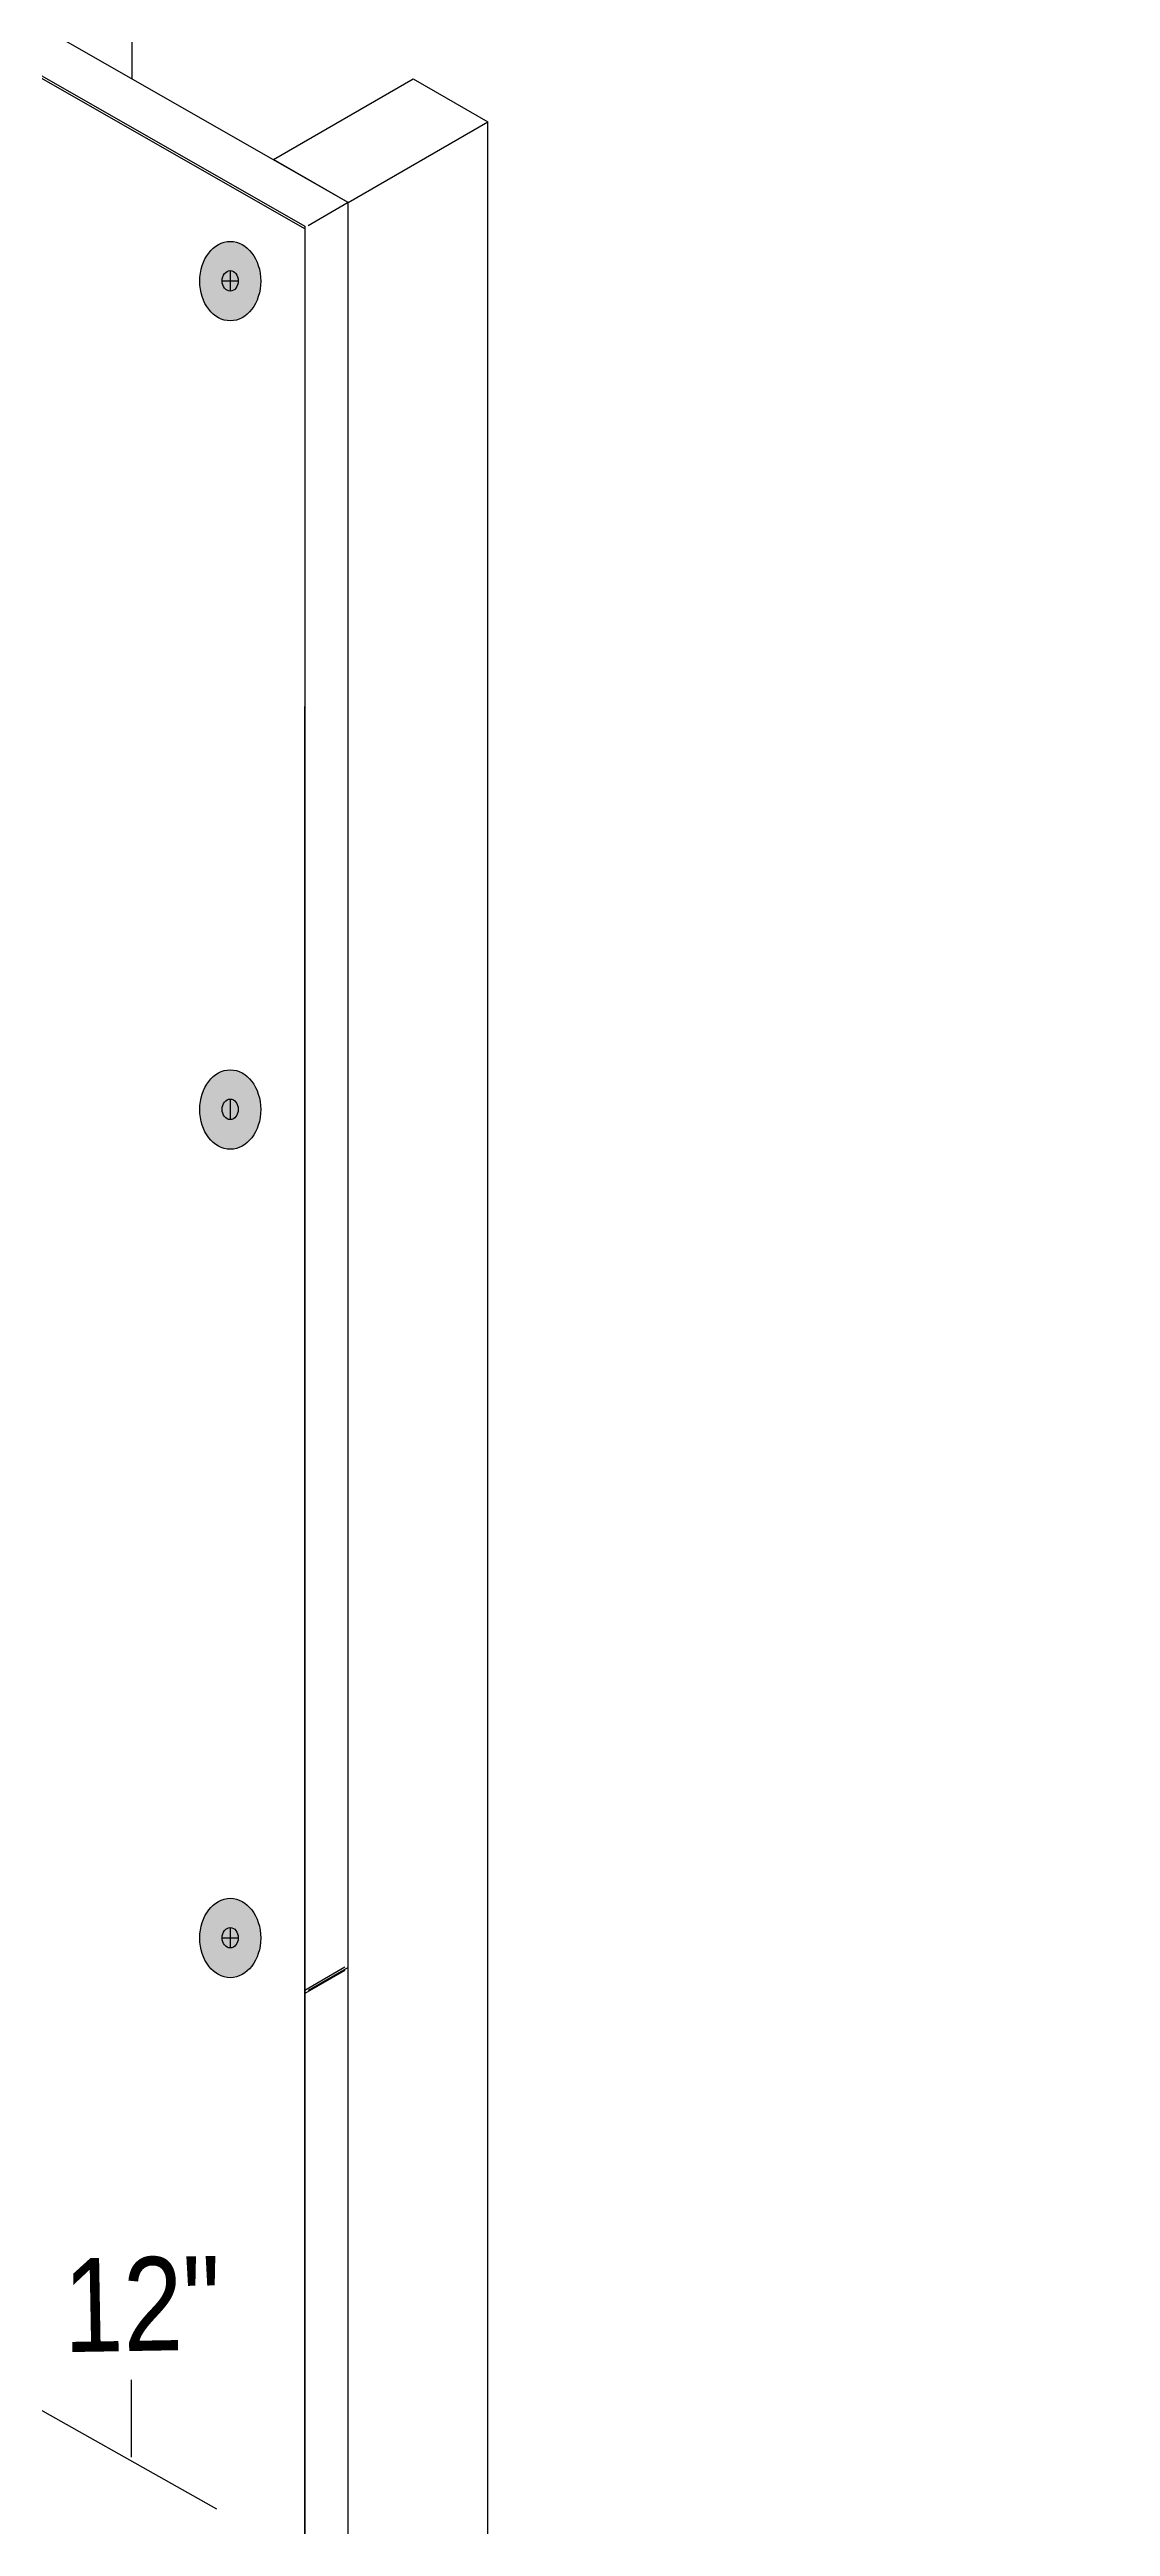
# Model space of a CAD drawing. Extents: x -1140 to 5605, y -816 to 2382.
# Drawn here: x 3968.2 to 4095.8, y 27.2 to 325.1 of the extents above; entities that cross this region are included whole.
import ezdxf

# ---------------------------------------------------------------- set-up
doc = ezdxf.new("R2010")
doc.units = 0
doc.header["$MEASUREMENT"] = 0
for name, color, linetype, lineweight in [('.ATI-TEXT', 7, 'Continuous', 0), ('G-ANNO-TTLB', 7, 'Continuous', 0), ('TYVEK', 7, 'Continuous', 0), ('wall scratch', 7, 'Continuous', 0)]:
    doc.layers.add(name, color=color, linetype=linetype, lineweight=lineweight)

# ---------------------------------------------------------------- blocks, each defined once
blk = doc.blocks.new('Block_39')
at = {"layer": 'wall scratch', "color": 18, "lineweight": 25, "true_color": 0x000000}
for points in [[(3730.4, 35.1)], [(3999.27, -120.56)]]:
    blk.add_lwpolyline(points, dxfattribs=at)
blk = doc.blocks.new('Block_225')
at = {"layer": 'TYVEK', "true_color": 0x003b71, "transparency": 33554687}
h = blk.add_hatch(color=156, dxfattribs=at)
h.dxf.hatch_style = 2
edge = h.paths.add_edge_path()
edge.add_ellipse((3989.89, 297.27), major_axis=(0, 4.78), ratio=0.766948, start_angle=0, end_angle=360)
at = {"layer": 'TYVEK', "color": 18, "lineweight": 25, "true_color": 0x000000}
for p, q in [((3989.89, 298.54), (3989.89, 296.07)), ((3988.91, 297.3), (3990.86, 297.3))]:
    blk.add_line(p, q, dxfattribs=at)
for centre, major_axis, ratio in [((3989.89, 297.27), (0, 4.78), 0.766948), ((3989.89, 297.3), (0, 1.23), 0.788846)]:
    blk.add_ellipse(centre, major_axis=major_axis, ratio=ratio, dxfattribs=at)
blk = doc.blocks.new('Block_227')
at = {"layer": 'TYVEK', "true_color": 0x003b71, "transparency": 33554687}
h = blk.add_hatch(color=156, dxfattribs=at)
h.dxf.hatch_style = 2
edge = h.paths.add_edge_path()
edge.add_ellipse((3989.89, 98.01), major_axis=(0, 4.78), ratio=0.766948, start_angle=0, end_angle=360)
at = {"layer": 'TYVEK', "color": 18, "lineweight": 25, "true_color": 0x000000}
for p, q in [((3989.89, 99.28), (3989.89, 96.81)), ((3988.91, 98.04), (3990.86, 98.04))]:
    blk.add_line(p, q, dxfattribs=at)
blk.add_lwpolyline([(3989.37, 102.43)], dxfattribs=at)
for centre, major_axis, ratio in [((3989.89, 98.01), (0, 4.78), 0.766948), ((3989.89, 98.04), (0, 1.23), 0.788846)]:
    blk.add_ellipse(centre, major_axis=major_axis, ratio=ratio, dxfattribs=at)
blk = doc.blocks.new('Block_228')
at = {"layer": 'TYVEK', "true_color": 0x003b71, "transparency": 33554687}
h = blk.add_hatch(color=156, dxfattribs=at)
h.dxf.hatch_style = 2
edge = h.paths.add_edge_path()
edge.add_ellipse((3989.89, 197.64), major_axis=(0, 4.78), ratio=0.766948, start_angle=0, end_angle=360)
at = {"layer": 'TYVEK', "color": 18, "lineweight": 25, "true_color": 0x000000}
blk.add_line((3989.89, 198.91), (3989.89, 196.44), dxfattribs=at)
for centre, major_axis, ratio in [((3989.89, 197.64), (0, 4.78), 0.766948), ((3989.89, 197.67), (0, 1.23), 0.788846)]:
    blk.add_ellipse(centre, major_axis=major_axis, ratio=ratio, dxfattribs=at)
blk = doc.blocks.new('Block_475')
at = {"layer": '.ATI-TEXT', "true_color": 0x000000, "transparency": 33554687}
h = blk.add_hatch(color=18, dxfattribs=at)
h.dxf.hatch_style = 2
h.paths.add_polyline_path([(3869.48, 279.56), (3862.81, 270.31), (3866.12, 281.22)])
at = {"layer": '.ATI-TEXT', "color": 18, "lineweight": 0, "true_color": 0x000000}
for p, q in [((3867.6, 279.94), (3930.29, 414.9)), ((3930.29, 414.9), (3961.26, 414.9))]:
    blk.add_line(p, q, dxfattribs=at)
at = {"layer": '.ATI-TEXT'}
blk.add_lwpolyline([(3869.48, 279.56), (3862.81, 270.31), (3866.12, 281.22), (3866.12, 281.22)], close=True, dxfattribs=at)
at = {"layer": '.ATI-TEXT', "insert": (3971.52, 409.18), "char_height": 0.2, "attachment_point": 7}
blk.add_mtext('\\C18;\\c0;\\FArial Narrow|b0|i0|c1;\\H11.249999;\\W1.000000;WINDOW OUTLINE', dxfattribs=at)

msp = doc.modelspace()

# ---------------------------------------------------------------- hatches: boundary and pattern name
at = {"layer": 'G-ANNO-TTLB', "true_color": 0xff00ff, "transparency": 33554687}
h = msp.add_hatch(color=6, dxfattribs=at)
edge = h.paths.add_edge_path()
edge.add_spline(control_points=[(5285.56, -733.23), (5285.56, -733.23), (2356.04, -733.23), (2356.04, -733.23), (2356.04, -733.23), (2356.04, 1723.77), (2356.04, 1723.77), (2356.04, 1723.77), (5285.56, 1723.77), (5285.56, 1723.77), (5285.56, 1723.77), (5285.56, -733.23), (5285.56, -733.23)], knot_values=[0, 0, 0, 0, 1, 1, 1, 2, 2, 2, 3, 3, 3, 4, 4, 4, 4], degree=3, periodic=0)
edge = h.paths.add_edge_path()
edge.add_spline(control_points=[(2365.04, 1714.77), (2365.04, 1714.77), (2365.04, -724.23), (2365.04, -724.23), (2365.04, -724.23), (5276.56, -724.23), (5276.56, -724.23), (5276.56, -724.23), (5276.56, 1714.77), (5276.56, 1714.77), (5276.56, 1714.77), (2365.04, 1714.77), (2365.04, 1714.77)], knot_values=[0, 0, 0, 0, 1, 1, 1, 2, 2, 2, 3, 3, 3, 4, 4, 4, 4], degree=3, periodic=0)
edge.add_line((2365.04, 1714.77), (2365.04, 1714.77))

# ---------------------------------------------------------------- linework, layer by layer
at = {"layer": 'G-ANNO-TTLB'}
for points in [[(5285.56, -733.23), (5285.56, -733.23), (2356.04, -733.23), (2356.04, -733.23), (2356.04, -733.23), (2356.04, 1723.77), (2356.04, 1723.77), (2356.04, 1723.77), (5285.56, 1723.77), (5285.56, 1723.77), (5285.56, 1723.77), (5285.56, -733.23), (5285.56, -733.23)], [(2365.04, 1714.77), (2365.04, 1714.77), (2365.04, -724.23), (2365.04, -724.23), (2365.04, -724.23), (5276.56, -724.23), (5276.56, -724.23), (5276.56, -724.23), (5276.56, 1714.77), (5276.56, 1714.77), (5276.56, 1714.77), (2365.04, 1714.77), (2365.04, 1714.77)]]:
    msp.add_open_spline(points, degree=3, knots=[0, 0, 0, 0, 1, 1, 1, 2, 2, 2, 3, 3, 3, 4, 4, 4, 4], dxfattribs=at)
at = {"layer": 'TYVEK', "color": 18, "lineweight": 25, "true_color": 0x000000}
for p, q in [((3730.08, 457.37), (3998.87, 303.89)), ((3998.87, 303.89), (3998.87, -120.48))]:
    msp.add_line(p, q, dxfattribs=at)
at = {"layer": 'TYVEK', "color": 2, "lineweight": 25, "true_color": 0xffff00}
for p, q in [((3998.87, -120.48), (3998.87, 246.11)), ((4003.68, 94.49), (3998.87, 91.7))]:
    msp.add_line(p, q, dxfattribs=at)
at = {"layer": 'TYVEK', "color": 1, "lineweight": 25, "true_color": 0xff0000}
for p, q in [((3949.38, 51.21), (3988.23, 29.37)), ((3977.97, 44.89), (3977.97, 35.59))]:
    msp.add_line(p, q, dxfattribs=at)
at = {"layer": 'wall scratch', "color": 2, "lineweight": 25, "true_color": 0xffff00}
for p, q in [((4004.08, 306.71), (3735.21, 460.25)), ((3998.87, 303.57), (3730, 457.11)), ((4004.08, 306.71), (3999.27, 303.93)), ((4004.08, -117.78), (4004.08, 306.71)), ((3998.87, 303.57), (3998.87, -120.92)), ((3998.87, -120.92), (3998.87, 245.78)), ((4003.68, 94.11), (3998.87, 91.33)), ((4004.08, 94.47), (3999.27, 91.69))]:
    msp.add_line(p, q, dxfattribs=at)
at = {"layer": 'wall scratch', "color": 33, "lineweight": 25, "true_color": 0xcc9966}
for p, q in [((3978.11, 321.54), (3978.11, 340.97)), ((4004.08, 306.71), (4020.89, 316.44)), ((4020.89, -108.05), (4020.89, 316.44))]:
    msp.add_line(p, q, dxfattribs=at)
msp.add_lwpolyline([(4004.08, 306.71), (3995.08, 311.88), (4011.89, 321.6), (4020.89, 316.44)], dxfattribs=at)

# ---------------------------------------------------------------- block references
at = {"layer": '.ATI-TEXT'}
msp.add_blockref('Block_475', (0, 0), dxfattribs=at)
at = {"layer": 'TYVEK'}
for name in ['Block_225', 'Block_228', 'Block_227']:
    msp.add_blockref(name, (0, 0), dxfattribs=at)
at = {"layer": 'wall scratch'}
msp.add_blockref('Block_39', (0, 0), dxfattribs=at)

# ---------------------------------------------------------------- texts
at = {"layer": 'TYVEK', "insert": (3969.93, 48.2), "char_height": 0.2, "attachment_point": 7, "rotation": 0.9999}
msp.add_mtext('\\C1;\\c255;\\FArial Narrow|b0|i0|c1;\\H11.253424;\\W1.000002;12"', dxfattribs=at)

doc.saveas('drawing.dxf')
